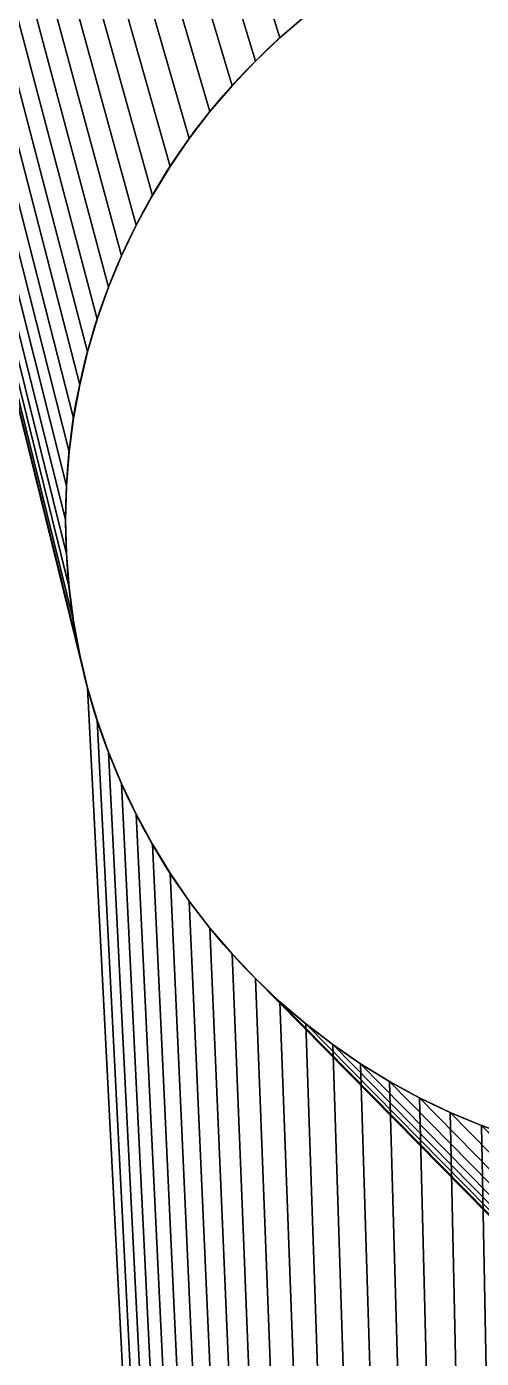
# Model space of a CAD drawing. Header units: millimetres. Extents: x 2995 to 3227, y 1383 to 1648.
# Drawn here: x 2998.778 to 2999.83, y 1627.553 to 1630.633 of the extents above; entities that cross this region are included whole.
import ezdxf

# ---------------------------------------------------------------- set-up
doc = ezdxf.new("R2010")
doc.units = ezdxf.units.MM

# ---------------------------------------------------------------- blocks, each defined once
blk = doc.blocks.new('Base_1')
for p, q in [((15.5376, 0, 9.5996), (15.5376, 8, 9.5996)), ((15.6101, 0, 9.6297), (15.6101, 8, 9.6297)), ((15.681, 0, 9.6635), (15.681, 8, 9.6635)), ((15.75, 0, 9.701), (15.75, 8, 9.701)), ((15.817, 0, 9.742), (15.817, 8, 9.742)), ((15.8817, 0, 9.7865), (15.8817, 8, 9.7865)), ((15.944, 0, 9.8343), (15.944, 8, 9.8343)), ((16.0037, 0, 12.1147), (16.0037, 8, 12.1147)), ((16.0037, 0, 9.8853), (16.0037, 8, 9.8853)), ((16.0607, 0, 12.0607), (16.0607, 8, 12.0607)), ((16.0607, 0, 9.9393), (16.0607, 8, 9.9393)), ((16.1147, 0, 12.0037), (16.1147, 8, 12.0037)), ((16.1147, 0, 9.9963), (16.1147, 8, 9.9963)), ((16.1657, 0, 11.944), (16.1657, 8, 11.944)), ((16.1657, 0, 10.056), (16.1657, 8, 10.056)), ((16.2135, 0, 11.8817), (16.2135, 8, 11.8817)), ((16.2135, 0, 10.1183), (16.2135, 8, 10.1183)), ((16.258, 0, 11.817), (16.258, 8, 11.817)), ((16.258, 0, 10.183), (16.258, 8, 10.183)), ((16.299, 0, 11.75), (16.299, 8, 11.75)), ((16.299, 0, 10.25), (16.299, 8, 10.25)), ((16.3365, 0, 11.681), (16.3365, 8, 11.681)), ((16.3365, 0, 10.319), (16.3365, 8, 10.319)), ((16.3703, 0, 11.6101), (16.3703, 8, 11.6101)), ((16.3703, 0, 10.3899), (16.3703, 8, 10.3899)), ((16.4004, 0, 11.5376), (16.4004, 8, 11.5376)), ((16.4004, 0, 10.4624), (16.4004, 8, 10.4624)), ((16.4266, 0, 11.4635), (16.4266, 8, 11.4635)), ((16.4266, 0, 10.5365), (16.4266, 8, 10.5365)), ((16.4489, 0, 11.3882), (16.4489, 8, 11.3882)), ((16.4489, 0, 10.6118), (16.4489, 8, 10.6118)), ((16.4672, 0, 10.6881), (16.4672, 8, 10.6881)), ((16.4672, 0, 11.3119), (16.4672, 8, 11.3119)), ((16.4815, 0, 10.7653), (16.4815, 8, 10.7653)), ((16.4815, 0, 11.2347), (16.4815, 8, 11.2347)), ((16.4918, 0, 10.8432), (16.4918, 8, 10.8432)), ((16.4918, 0, 11.1568), (16.4918, 8, 11.1568)), ((16.4979, 0, 10.9215), (16.4979, 8, 10.9215)), ((16.4979, 0, 11.0785), (16.4979, 8, 11.0785)), ((16.5, 0, 11), (16.5, 8, 11))]:
    blk.add_line(p, q)
at = {"color": 250, "true_color": 0x1e1e1e, "extrusion": (5.53483e-16, 1, 3.49455e-15)}
for centre in [(-15, 11, 8), (-15, 11)]:
    blk.add_circle(centre, 1.5, dxfattribs=at)
at = {"color": 250, "true_color": 0x1e1e1e}
mesh = blk.add_polyface(dxfattribs=at)
corners = [(15.817, 8, -20.258), (20, 8, -33), (15.75, 8, -20.299), (15.681, 8, -20.3365), (15.6101, 8, -20.3703), (15.5376, 8, -20.4004), (-16, 8, -33), (20, 8, 25), (15.817, 8, -17.742), (15.75, 8, -17.701), (15.681, 8, -17.6635), (15.6101, 8, -17.6297), (15.5376, 8, -17.5996), (15.4635, 8, -17.5734), (15.3882, 8, -17.5511), (15.3119, 8, -17.5328), (15.2347, 8, -17.5185), (15.1568, 8, -17.5082), (15.0785, 8, -17.5021), (15, 8, -17.5), (16.4489, 8, 10.6118), (16.4266, 8, 10.5365), (16.4004, 8, 10.4624), (16.3703, 8, 10.3899), (16.3365, 8, 10.319), (16.299, 8, 10.25), (16.258, 8, 10.183), (16.2135, 8, 10.1183), (16.1657, 8, 10.056), (16.1147, 8, 9.9963), (16.0607, 8, 9.9393), (16.0037, 8, 9.8853), (15.944, 8, 9.8343), (15.8817, 8, 9.7865), (15.817, 8, 9.742), (15.75, 8, 9.701), (15.681, 8, 9.6635), (15.6101, 8, 9.6297), (15.5376, 8, 9.5996), (15.4635, 8, 9.5734), (15.3882, 8, 9.5511), (15.3119, 8, 9.5328), (15.2347, 8, 9.5185), (15.1568, 8, 9.5082), (15.0785, 8, 9.5021), (15, 8, 9.5), (-11, 8, 9.5), (15.8817, 8, 12.2135), (15.817, 8, 12.258), (15.75, 8, 12.299), (15.681, 8, 12.3365), (15.6101, 8, 12.3703), (15.5376, 8, 12.4004), (15.4635, 8, 12.4266), (15.3882, 8, 12.4489), (15.3119, 8, 12.4672), (15.2347, 8, 12.4815), (15.1568, 8, 12.4918), (15.0785, 8, 12.4979), (15, 8, 12.5), (-16, 8, 25), (-10.9215, 8, 9.5021), (14.9215, 8, 9.5021), (-10.8432, 8, 9.5082), (14.8432, 8, 9.5082), (15, 8, -20.5), (-10.9215, 8, -20.4979), (14.9215, 8, -20.4979), (-10.8432, 8, -20.4918), (14.8432, 8, -20.4918), (14.9215, 8, -17.5021), (-11, 8, -17.5)]
mesh.append_faces([[corners[k] for k in face] for face in [(0, 1, 2), (2, 1, 3), (3, 1, 4), (4, 1, 5), (20, 19, 21), (21, 19, 22), (22, 19, 23), (23, 19, 24), (24, 19, 25), (25, 19, 26), (26, 19, 27), (27, 19, 28), (28, 19, 29), (29, 19, 30), (30, 19, 31), (31, 19, 32), (32, 19, 33), (33, 19, 34), (34, 19, 35), (35, 19, 36), (36, 19, 37), (37, 19, 38), (38, 19, 39), (39, 19, 40), (40, 19, 41), (41, 19, 42), (42, 19, 43), (43, 19, 44), (44, 19, 45), (7, 59, 60), (45, 61, 62), (62, 63, 64), (65, 66, 67), (67, 68, 69), (70, 71, 19)]], dxfattribs={"vtx0": -1, "vtx1": -1, "color": 250})
mesh.append_faces([[corners[k] for k in face] for face in [(7, 19, 20), (45, 19, 46)]], dxfattribs={"vtx0": -1, "vtx1": -1, "vtx2": -1, "color": 250})
mesh.append_faces([[corners[k] for k in face] for face in [(5, 1, 6), (7, 8, 9), (7, 9, 10), (7, 10, 11), (7, 11, 12), (7, 12, 13), (7, 13, 14), (7, 14, 15), (7, 15, 16), (7, 16, 17), (7, 17, 18), (7, 18, 19), (7, 47, 48), (7, 48, 49), (7, 49, 50), (7, 50, 51), (7, 51, 52), (7, 52, 53), (7, 53, 54), (7, 54, 55), (7, 55, 56), (7, 56, 57), (7, 57, 58), (7, 58, 59)]], dxfattribs={"vtx0": -1, "vtx2": -1, "color": 250})
mesh = blk.add_polyface(dxfattribs=at)
corners = [(15.5376, 0, 9.5996), (15.4635, 8, 9.5734), (15.4635, 0, 9.5734), (15.5376, 8, 9.5996)]
mesh.append_faces([[corners[k] for k in face] for face in [(0, 1, 2), (1, 0, 3)]], dxfattribs={"vtx0": -1, "color": 250})
mesh = blk.add_polyface(dxfattribs=at)
corners = [(15.5376, 0, 9.5996), (15.6101, 8, 9.6297), (15.5376, 8, 9.5996), (15.6101, 0, 9.6297)]
mesh.append_faces([[corners[k] for k in face] for face in [(0, 1, 2), (1, 0, 3)]], dxfattribs={"vtx0": -1, "color": 250})
mesh = blk.add_polyface(dxfattribs=at)
corners = [(15.6101, 0, 9.6297), (15.681, 8, 9.6635), (15.6101, 8, 9.6297), (15.681, 0, 9.6635)]
mesh.append_faces([[corners[k] for k in face] for face in [(0, 1, 2), (1, 0, 3)]], dxfattribs={"vtx0": -1, "color": 250})
mesh = blk.add_polyface(dxfattribs=at)
corners = [(15.75, 0, 9.701), (15.681, 8, 9.6635), (15.681, 0, 9.6635), (15.75, 8, 9.701)]
mesh.append_faces([[corners[k] for k in face] for face in [(0, 1, 2), (1, 0, 3)]], dxfattribs={"vtx0": -1, "color": 250})
mesh = blk.add_polyface(dxfattribs=at)
corners = [(15.75, 0, 9.701), (15.817, 8, 9.742), (15.75, 8, 9.701), (15.817, 0, 9.742)]
mesh.append_faces([[corners[k] for k in face] for face in [(0, 1, 2), (1, 0, 3)]], dxfattribs={"vtx0": -1, "color": 250})
mesh = blk.add_polyface(dxfattribs=at)
corners = [(20, 8, -33), (16.4918, 8, -19.1568), (20, 8, 25), (16.4815, 8, -19.2347), (16.4672, 8, -19.3119), (16.4489, 8, -19.3882), (16.4266, 8, -19.4635), (16.4004, 8, -19.5376), (16.3703, 8, -19.6101), (16.3365, 8, -19.681), (16.299, 8, -19.75), (16.258, 8, -19.817), (16.2135, 8, -19.8817), (16.1657, 8, -19.944), (16.1147, 8, -20.0037), (16.0607, 8, -20.0607), (16.0037, 8, -20.1147), (15.944, 8, -20.1657), (15.8817, 8, -20.2135), (15.817, 8, -20.258), (16.4979, 8, -19.0785), (16.5, 8, -19), (16.4979, 8, -18.9215), (16.4918, 8, -18.8432), (16.4815, 8, -18.7653), (16.4672, 8, -18.6881), (16.4489, 8, -18.6118), (16.4266, 8, -18.5365), (16.4004, 8, -18.4624), (16.3703, 8, -18.3899), (16.3365, 8, -18.319), (16.299, 8, -18.25), (16.258, 8, -18.183), (16.2135, 8, -18.1183), (16.1657, 8, -18.056), (16.1147, 8, -17.9963), (16.0607, 8, -17.9393), (16.0037, 8, -17.8853), (15.944, 8, -17.8343), (15.8817, 8, -17.7865), (15.817, 8, -17.742), (16.4489, 8, 10.6118), (16.4672, 8, 10.6881), (16.4815, 8, 10.7653), (16.4918, 8, 10.8432), (16.4979, 8, 10.9215), (16.5, 8, 11), (16.4979, 8, 11.0785), (16.4918, 8, 11.1568), (16.4815, 8, 11.2347), (16.4672, 8, 11.3119), (16.4489, 8, 11.3882), (16.4266, 8, 11.4635), (16.4004, 8, 11.5376), (16.3703, 8, 11.6101), (16.3365, 8, 11.681), (16.299, 8, 11.75), (16.258, 8, 11.817), (16.2135, 8, 11.8817), (16.1657, 8, 11.944), (16.1147, 8, 12.0037), (16.0607, 8, 12.0607), (16.0037, 8, 12.1147), (15.944, 8, 12.1657), (15.8817, 8, 12.2135)]
mesh.append_faces([[corners[k] for k in face] for face in [(0, 1, 2), (1, 0, 3), (3, 0, 4), (4, 0, 5), (5, 0, 6), (6, 0, 7), (7, 0, 8), (8, 0, 9), (9, 0, 10), (10, 0, 11), (11, 0, 12), (12, 0, 13), (13, 0, 14), (14, 0, 15), (15, 0, 16), (16, 0, 17), (17, 0, 18), (18, 0, 19)]], dxfattribs={"vtx0": -1, "vtx1": -1, "color": 250})
mesh.append_faces([[corners[k] for k in face] for face in [(2, 1, 20), (2, 20, 21), (2, 21, 22), (2, 22, 23), (2, 23, 24), (2, 24, 25), (2, 25, 26), (2, 26, 27), (2, 27, 28), (2, 28, 29), (2, 29, 30), (2, 30, 31), (2, 31, 32), (2, 32, 33), (2, 33, 34), (2, 34, 35), (2, 35, 36), (2, 36, 37), (2, 37, 38), (2, 38, 39), (2, 39, 40), (2, 41, 42), (2, 42, 43), (2, 43, 44), (2, 44, 45), (2, 45, 46), (2, 46, 47), (2, 47, 48), (2, 48, 49), (2, 49, 50), (2, 50, 51), (2, 51, 52), (2, 52, 53), (2, 53, 54), (2, 54, 55), (2, 55, 56), (2, 56, 57), (2, 57, 58), (2, 58, 59), (2, 59, 60), (2, 60, 61), (2, 61, 62), (2, 62, 63), (2, 63, 64)]], dxfattribs={"vtx0": -1, "vtx2": -1, "color": 250})
mesh = blk.add_polyface(dxfattribs=at)
corners = [(15.8817, 0, 9.7865), (15.817, 8, 9.742), (15.817, 0, 9.742), (15.8817, 8, 9.7865)]
mesh.append_faces([[corners[k] for k in face] for face in [(0, 1, 2), (1, 0, 3)]], dxfattribs={"vtx0": -1, "color": 250})
mesh = blk.add_polyface(dxfattribs=at)
corners = [(15.944, 0, 9.8343), (15.8817, 8, 9.7865), (15.8817, 0, 9.7865), (15.944, 8, 9.8343)]
mesh.append_faces([[corners[k] for k in face] for face in [(0, 1, 2), (1, 0, 3)]], dxfattribs={"vtx0": -1, "color": 250})
mesh = blk.add_polyface(dxfattribs=at)
corners = [(16.0037, 8, 12.1147), (15.944, 0, 12.1657), (15.944, 8, 12.1657), (16.0037, 0, 12.1147)]
mesh.append_faces([[corners[k] for k in face] for face in [(0, 1, 2), (1, 0, 3)]], dxfattribs={"vtx0": -1, "color": 250})
mesh = blk.add_polyface(dxfattribs=at)
corners = [(16.0037, 0, 9.8853), (15.944, 8, 9.8343), (15.944, 0, 9.8343), (16.0037, 8, 9.8853)]
mesh.append_faces([[corners[k] for k in face] for face in [(0, 1, 2), (1, 0, 3)]], dxfattribs={"vtx0": -1, "color": 250})
mesh = blk.add_polyface(dxfattribs=at)
corners = [(16.0607, 8, 12.0607), (16.0037, 0, 12.1147), (16.0037, 8, 12.1147), (16.0607, 0, 12.0607)]
mesh.append_faces([[corners[k] for k in face] for face in [(0, 1, 2), (1, 0, 3)]], dxfattribs={"vtx0": -1, "color": 250})
mesh = blk.add_polyface(dxfattribs=at)
corners = [(16.0607, 0, 9.9393), (16.0037, 8, 9.8853), (16.0037, 0, 9.8853), (16.0607, 8, 9.9393)]
mesh.append_faces([[corners[k] for k in face] for face in [(0, 1, 2), (1, 0, 3)]], dxfattribs={"vtx0": -1, "color": 250})
mesh = blk.add_polyface(dxfattribs=at)
corners = [(16.0607, 8, 12.0607), (16.1147, 0, 12.0037), (16.0607, 0, 12.0607), (16.1147, 8, 12.0037)]
mesh.append_faces([[corners[k] for k in face] for face in [(0, 1, 2), (1, 0, 3)]], dxfattribs={"vtx0": -1, "color": 250})
mesh = blk.add_polyface(dxfattribs=at)
corners = [(16.1147, 8, 9.9963), (16.0607, 0, 9.9393), (16.1147, 0, 9.9963), (16.0607, 8, 9.9393)]
mesh.append_faces([[corners[k] for k in face] for face in [(0, 1, 2), (1, 0, 3)]], dxfattribs={"vtx0": -1, "color": 250})
mesh = blk.add_polyface(dxfattribs=at)
corners = [(16.1147, 8, 12.0037), (16.1657, 0, 11.944), (16.1147, 0, 12.0037), (16.1657, 8, 11.944)]
mesh.append_faces([[corners[k] for k in face] for face in [(0, 1, 2), (1, 0, 3)]], dxfattribs={"vtx0": -1, "color": 250})
mesh = blk.add_polyface(dxfattribs=at)
corners = [(16.1657, 8, 10.056), (16.1147, 0, 9.9963), (16.1657, 0, 10.056), (16.1147, 8, 9.9963)]
mesh.append_faces([[corners[k] for k in face] for face in [(0, 1, 2), (1, 0, 3)]], dxfattribs={"vtx0": -1, "color": 250})
mesh = blk.add_polyface(dxfattribs=at)
corners = [(16.1657, 8, 11.944), (16.2135, 0, 11.8817), (16.1657, 0, 11.944), (16.2135, 8, 11.8817)]
mesh.append_faces([[corners[k] for k in face] for face in [(0, 1, 2), (1, 0, 3)]], dxfattribs={"vtx0": -1, "color": 250})
mesh = blk.add_polyface(dxfattribs=at)
corners = [(16.2135, 8, 10.1183), (16.1657, 0, 10.056), (16.2135, 0, 10.1183), (16.1657, 8, 10.056)]
mesh.append_faces([[corners[k] for k in face] for face in [(0, 1, 2), (1, 0, 3)]], dxfattribs={"vtx0": -1, "color": 250})
mesh = blk.add_polyface(dxfattribs=at)
corners = [(16.2135, 8, 11.8817), (16.258, 0, 11.817), (16.2135, 0, 11.8817), (16.258, 8, 11.817)]
mesh.append_faces([[corners[k] for k in face] for face in [(0, 1, 2), (1, 0, 3)]], dxfattribs={"vtx0": -1, "color": 250})
mesh = blk.add_polyface(dxfattribs=at)
corners = [(16.258, 8, 10.183), (16.2135, 0, 10.1183), (16.258, 0, 10.183), (16.2135, 8, 10.1183)]
mesh.append_faces([[corners[k] for k in face] for face in [(0, 1, 2), (1, 0, 3)]], dxfattribs={"vtx0": -1, "color": 250})
mesh = blk.add_polyface(dxfattribs=at)
corners = [(16.258, 8, 11.817), (16.299, 0, 11.75), (16.258, 0, 11.817), (16.299, 8, 11.75)]
mesh.append_faces([[corners[k] for k in face] for face in [(0, 1, 2), (1, 0, 3)]], dxfattribs={"vtx0": -1, "color": 250})
mesh = blk.add_polyface(dxfattribs=at)
corners = [(16.299, 8, 10.25), (16.258, 0, 10.183), (16.299, 0, 10.25), (16.258, 8, 10.183)]
mesh.append_faces([[corners[k] for k in face] for face in [(0, 1, 2), (1, 0, 3)]], dxfattribs={"vtx0": -1, "color": 250})
mesh = blk.add_polyface(dxfattribs=at)
corners = [(16.299, 8, 11.75), (16.3365, 0, 11.681), (16.299, 0, 11.75), (16.3365, 8, 11.681)]
mesh.append_faces([[corners[k] for k in face] for face in [(0, 1, 2), (1, 0, 3)]], dxfattribs={"vtx0": -1, "color": 250})
mesh = blk.add_polyface(dxfattribs=at)
corners = [(16.3365, 8, 10.319), (16.299, 0, 10.25), (16.3365, 0, 10.319), (16.299, 8, 10.25)]
mesh.append_faces([[corners[k] for k in face] for face in [(0, 1, 2), (1, 0, 3)]], dxfattribs={"vtx0": -1, "color": 250})
mesh = blk.add_polyface(dxfattribs=at)
corners = [(16.3365, 8, 11.681), (16.3703, 0, 11.6101), (16.3365, 0, 11.681), (16.3703, 8, 11.6101)]
mesh.append_faces([[corners[k] for k in face] for face in [(0, 1, 2), (1, 0, 3)]], dxfattribs={"vtx0": -1, "color": 250})
mesh = blk.add_polyface(dxfattribs=at)
corners = [(16.3703, 8, 10.3899), (16.3365, 0, 10.319), (16.3703, 0, 10.3899), (16.3365, 8, 10.319)]
mesh.append_faces([[corners[k] for k in face] for face in [(0, 1, 2), (1, 0, 3)]], dxfattribs={"vtx0": -1, "color": 250})
mesh = blk.add_polyface(dxfattribs=at)
corners = [(16.3703, 8, 11.6101), (16.4004, 0, 11.5376), (16.3703, 0, 11.6101), (16.4004, 8, 11.5376)]
mesh.append_faces([[corners[k] for k in face] for face in [(0, 1, 2), (1, 0, 3)]], dxfattribs={"vtx0": -1, "color": 250})
mesh = blk.add_polyface(dxfattribs=at)
corners = [(16.4004, 8, 10.4624), (16.3703, 0, 10.3899), (16.4004, 0, 10.4624), (16.3703, 8, 10.3899)]
mesh.append_faces([[corners[k] for k in face] for face in [(0, 1, 2), (1, 0, 3)]], dxfattribs={"vtx0": -1, "color": 250})
mesh = blk.add_polyface(dxfattribs=at)
corners = [(16.4004, 8, 11.5376), (16.4266, 0, 11.4635), (16.4004, 0, 11.5376), (16.4266, 8, 11.4635)]
mesh.append_faces([[corners[k] for k in face] for face in [(0, 1, 2), (1, 0, 3)]], dxfattribs={"vtx0": -1, "color": 250})
mesh = blk.add_polyface(dxfattribs=at)
corners = [(16.4266, 8, 10.5365), (16.4004, 0, 10.4624), (16.4266, 0, 10.5365), (16.4004, 8, 10.4624)]
mesh.append_faces([[corners[k] for k in face] for face in [(0, 1, 2), (1, 0, 3)]], dxfattribs={"vtx0": -1, "color": 250})
mesh = blk.add_polyface(dxfattribs=at)
corners = [(16.4266, 8, 11.4635), (16.4489, 0, 11.3882), (16.4266, 0, 11.4635), (16.4489, 8, 11.3882)]
mesh.append_faces([[corners[k] for k in face] for face in [(0, 1, 2), (1, 0, 3)]], dxfattribs={"vtx0": -1, "color": 250})
mesh = blk.add_polyface(dxfattribs=at)
corners = [(16.4489, 8, 10.6118), (16.4266, 0, 10.5365), (16.4489, 0, 10.6118), (16.4266, 8, 10.5365)]
mesh.append_faces([[corners[k] for k in face] for face in [(0, 1, 2), (1, 0, 3)]], dxfattribs={"vtx0": -1, "color": 250})
mesh = blk.add_polyface(dxfattribs=at)
corners = [(16.4489, 8, 11.3882), (16.4672, 0, 11.3119), (16.4489, 0, 11.3882), (16.4672, 8, 11.3119)]
mesh.append_faces([[corners[k] for k in face] for face in [(0, 1, 2), (1, 0, 3)]], dxfattribs={"vtx0": -1, "color": 250})
mesh = blk.add_polyface(dxfattribs=at)
corners = [(16.4672, 8, 10.6881), (16.4489, 0, 10.6118), (16.4672, 0, 10.6881), (16.4489, 8, 10.6118)]
mesh.append_faces([[corners[k] for k in face] for face in [(0, 1, 2), (1, 0, 3)]], dxfattribs={"vtx0": -1, "color": 250})
mesh = blk.add_polyface(dxfattribs=at)
corners = [(16.4815, 8, 10.7653), (16.4672, 0, 10.6881), (16.4815, 0, 10.7653), (16.4672, 8, 10.6881)]
mesh.append_faces([[corners[k] for k in face] for face in [(0, 1, 2), (1, 0, 3)]], dxfattribs={"vtx0": -1, "color": 250})
mesh = blk.add_polyface(dxfattribs=at)
corners = [(16.4672, 8, 11.3119), (16.4815, 0, 11.2347), (16.4672, 0, 11.3119), (16.4815, 8, 11.2347)]
mesh.append_faces([[corners[k] for k in face] for face in [(0, 1, 2), (1, 0, 3)]], dxfattribs={"vtx0": -1, "color": 250})
mesh = blk.add_polyface(dxfattribs=at)
corners = [(16.4918, 8, 10.8432), (16.4815, 0, 10.7653), (16.4918, 0, 10.8432), (16.4815, 8, 10.7653)]
mesh.append_faces([[corners[k] for k in face] for face in [(0, 1, 2), (1, 0, 3)]], dxfattribs={"vtx0": -1, "color": 250})
mesh = blk.add_polyface(dxfattribs=at)
corners = [(16.4815, 8, 11.2347), (16.4918, 0, 11.1568), (16.4815, 0, 11.2347), (16.4918, 8, 11.1568)]
mesh.append_faces([[corners[k] for k in face] for face in [(0, 1, 2), (1, 0, 3)]], dxfattribs={"vtx0": -1, "color": 250})
mesh = blk.add_polyface(dxfattribs=at)
corners = [(16.4979, 8, 10.9215), (16.4918, 0, 10.8432), (16.4979, 0, 10.9215), (16.4918, 8, 10.8432)]
mesh.append_faces([[corners[k] for k in face] for face in [(0, 1, 2), (1, 0, 3)]], dxfattribs={"vtx0": -1, "color": 250})
mesh = blk.add_polyface(dxfattribs=at)
corners = [(16.4918, 8, 11.1568), (16.4979, 0, 11.0785), (16.4918, 0, 11.1568), (16.4979, 8, 11.0785)]
mesh.append_faces([[corners[k] for k in face] for face in [(0, 1, 2), (1, 0, 3)]], dxfattribs={"vtx0": -1, "color": 250})
mesh = blk.add_polyface(dxfattribs=at)
corners = [(16.5, 8, 11), (16.4979, 0, 10.9215), (16.5, 0, 11), (16.4979, 8, 10.9215)]
mesh.append_faces([[corners[k] for k in face] for face in [(0, 1, 2), (1, 0, 3)]], dxfattribs={"vtx0": -1, "color": 250})
mesh = blk.add_polyface(dxfattribs=at)
corners = [(16.4979, 8, 11.0785), (16.5, 0, 11), (16.4979, 0, 11.0785), (16.5, 8, 11)]
mesh.append_faces([[corners[k] for k in face] for face in [(0, 1, 2), (1, 0, 3)]], dxfattribs={"vtx0": -1, "color": 250})
mesh = blk.add_polyface(dxfattribs=at)
corners = [(-11, 0, -20.5), (-16, 0, -33), (15, 0, -20.5), (-11, 0, 9.5), (-11, 0, -17.5), (15, 0, 9.5), (-16, 0, 25), (-11, 0, 12.5), (20, 0, 25), (14.9215, 0, 9.5021), (-10.9215, 0, 9.5021), (14.8432, 0, 9.5082), (-10.8432, 0, 9.5082), (14.7653, 0, 9.5185), (-10.7653, 0, 9.5185), (14.6881, 0, 9.5328), (-10.6881, 0, 9.5328), (14.6118, 0, 9.5511), (-10.6118, 0, 9.5511), (14.5365, 0, 9.5734), (-10.5365, 0, 9.5734), (14.4624, 0, 9.5996), (-10.4624, 0, 9.5996), (14.3899, 0, 9.6297), (-10.3899, 0, 9.6297), (14.319, 0, 9.6635), (-10.319, 0, 9.6635), (14.25, 0, 9.701), (-10.25, 0, 9.701), (14.183, 0, 9.742), (-10.183, 0, 9.742), (14.1183, 0, 9.7865), (-10.1183, 0, 9.7865), (14.056, 0, 9.8343), (-10.056, 0, 9.8343), (13.9963, 0, 9.8853), (-9.9963, 0, 9.8853), (13.9393, 0, 9.9393), (-9.9393, 0, 9.9393), (-9.9963, 0, 12.1147), (14.056, 0, 12.1657), (-10.056, 0, 12.1657), (14.1183, 0, 12.2135), (-10.1183, 0, 12.2135), (14.183, 0, 12.258), (-10.183, 0, 12.258), (14.25, 0, 12.299), (-10.25, 0, 12.299), (14.319, 0, 12.3365), (-10.319, 0, 12.3365), (14.3899, 0, 12.3703), (-10.3899, 0, 12.3703), (14.4624, 0, 12.4004), (-10.4624, 0, 12.4004), (14.5365, 0, 12.4266), (-10.5365, 0, 12.4266), (14.6118, 0, 12.4489), (-10.6118, 0, 12.4489), (14.6881, 0, 12.4672), (-10.6881, 0, 12.4672), (14.7653, 0, 12.4815), (-10.7653, 0, 12.4815), (14.8432, 0, 12.4918), (-10.8432, 0, 12.4918), (14.9215, 0, 12.4979), (-10.9215, 0, 12.4979), (15, 0, 12.5), (14.9215, 0, -20.4979), (-10.9215, 0, -20.4979), (14.8432, 0, -20.4918), (-10.8432, 0, -20.4918), (14.7653, 0, -20.4815), (-10.7653, 0, -20.4815), (14.6881, 0, -20.4672), (-10.6881, 0, -20.4672), (14.6118, 0, -20.4489), (-10.6118, 0, -20.4489), (-10.5365, 0, -20.4266), (14.4624, 0, -20.4004), (-10.4624, 0, -20.4004), (14.3899, 0, -20.3703), (-10.3899, 0, -20.3703), (14.319, 0, -20.3365), (-10.319, 0, -20.3365), (14.25, 0, -20.299), (-10.25, 0, -20.299), (14.183, 0, -20.258), (-10.183, 0, -20.258), (14.1183, 0, -20.2135), (-10.1183, 0, -20.2135), (14.056, 0, -20.1657), (-10.056, 0, -20.1657), (13.9963, 0, -20.1147), (-9.9963, 0, -20.1147), (13.9393, 0, -20.0607), (-9.9393, 0, -20.0607), (-9.9963, 0, -17.8853), (14.056, 0, -17.8343), (-10.056, 0, -17.8343), (14.1183, 0, -17.7865), (-10.1183, 0, -17.7865), (14.183, 0, -17.742), (-10.183, 0, -17.742), (14.25, 0, -17.701), (-10.25, 0, -17.701), (14.319, 0, -17.6635), (-10.319, 0, -17.6635), (14.3899, 0, -17.6297), (-10.3899, 0, -17.6297), (14.4624, 0, -17.5996), (-10.4624, 0, -17.5996), (14.5365, 0, -17.5734), (-10.5365, 0, -17.5734), (14.6118, 0, -17.5511), (-10.6118, 0, -17.5511), (14.6881, 0, -17.5328), (-10.6881, 0, -17.5328), (-10.7653, 0, -17.5185), (14.8432, 0, -17.5082), (-10.8432, 0, -17.5082), (14.9215, 0, -17.5021), (-10.9215, 0, -17.5021), (15, 0, -17.5)]
mesh.append_faces([[corners[k] for k in face] for face in [(6, 7, 8), (3, 9, 10), (10, 11, 12), (12, 13, 14), (14, 15, 16), (16, 17, 18), (18, 19, 20), (20, 21, 22), (22, 23, 24), (24, 25, 26), (26, 27, 28), (28, 29, 30), (30, 31, 32), (32, 33, 34), (34, 35, 36), (36, 37, 38), (39, 40, 41), (41, 42, 43), (43, 44, 45), (45, 46, 47), (47, 48, 49), (49, 50, 51), (51, 52, 53), (53, 54, 55), (55, 56, 57), (57, 58, 59), (59, 60, 61), (61, 62, 63), (63, 64, 65), (65, 66, 7), (0, 67, 68), (68, 69, 70), (70, 71, 72), (72, 73, 74), (74, 75, 76), (76, 75, 77), (77, 78, 79), (79, 80, 81), (81, 82, 83), (83, 84, 85), (85, 86, 87), (87, 88, 89), (89, 90, 91), (91, 92, 93), (93, 94, 95), (96, 97, 98), (98, 99, 100), (100, 101, 102), (102, 103, 104), (104, 105, 106), (106, 107, 108), (108, 109, 110), (110, 111, 112), (112, 113, 114), (114, 115, 116), (116, 115, 117), (117, 118, 119), (119, 120, 121), (121, 122, 4)]], dxfattribs={"vtx0": -1, "vtx1": -1, "color": 250})
mesh.append_faces([[corners[k] for k in face] for face in [(0, 1, 2), (3, 4, 5)]], dxfattribs={"vtx0": -1, "vtx1": -1, "vtx2": -1, "color": 250})
mesh = blk.add_polyface(dxfattribs=at)
corners = [(20, 0, -33), (15.5376, 0, -20.4004), (-16, 0, -33), (15.6101, 0, -20.3703), (15.681, 0, -20.3365), (15.75, 0, -20.299), (15.817, 0, -20.258), (15.817, 0, -17.742), (20, 0, 25), (15.75, 0, -17.701), (15.681, 0, -17.6635), (15.6101, 0, -17.6297), (15.5376, 0, -17.5996), (15.4635, 0, -17.5734), (15.3882, 0, -17.5511), (15.3119, 0, -17.5328), (15.2347, 0, -17.5185), (15.1568, 0, -17.5082), (15.0785, 0, -17.5021), (15, 0, -17.5), (16.4489, 0, 10.6118), (16.4266, 0, 10.5365), (16.4004, 0, 10.4624), (16.3703, 0, 10.3899), (16.3365, 0, 10.319), (16.299, 0, 10.25), (16.258, 0, 10.183), (16.2135, 0, 10.1183), (16.1657, 0, 10.056), (16.1147, 0, 9.9963), (16.0607, 0, 9.9393), (-11, 0, -17.5), (16.0037, 0, 9.8853), (15.944, 0, 9.8343), (15.8817, 0, 9.7865), (15.817, 0, 9.742), (15.75, 0, 9.701), (15.681, 0, 9.6635), (15.6101, 0, 9.6297), (15.5376, 0, 9.5996), (15.4635, 0, 9.5734), (15.3882, 0, 9.5511), (15.3119, 0, 9.5328), (15.2347, 0, 9.5185), (15.1568, 0, 9.5082), (15.0785, 0, 9.5021), (15, 0, 9.5), (15.8817, 0, 12.2135), (15.817, 0, 12.258), (15.75, 0, 12.299), (15.681, 0, 12.3365), (15.6101, 0, 12.3703), (15.5376, 0, 12.4004), (15.4635, 0, 12.4266), (15.3882, 0, 12.4489), (15.3119, 0, 12.4672), (15.2347, 0, 12.4815), (15.1568, 0, 12.4918), (15.0785, 0, 12.4979), (15, 0, 12.5), (-11, 0, 12.5), (14.9215, 0, 9.5021), (-11, 0, 9.5), (-10.9215, 0, 12.4979), (14.9215, 0, 12.4979), (14.9215, 0, -20.4979), (-11, 0, -20.5), (15, 0, -20.5), (-10.8432, 0, -17.5082), (14.8432, 0, -17.5082), (14.9215, 0, -17.5021), (-10.9215, 0, -17.5021)]
mesh.append_faces([[corners[k] for k in face] for face in [(0, 1, 2), (1, 0, 3), (3, 0, 4), (4, 0, 5), (5, 0, 6), (7, 8, 9), (9, 8, 10), (10, 8, 11), (11, 8, 12), (12, 8, 13), (13, 8, 14), (14, 8, 15), (15, 8, 16), (16, 8, 17), (17, 8, 18), (18, 8, 19), (47, 8, 48), (48, 8, 49), (49, 8, 50), (50, 8, 51), (51, 8, 52), (52, 8, 53), (53, 8, 54), (54, 8, 55), (55, 8, 56), (56, 8, 57), (57, 8, 58), (58, 8, 59), (61, 62, 46), (65, 66, 67)]], dxfattribs={"vtx0": -1, "vtx1": -1, "color": 250})
mesh.append_faces([[corners[k] for k in face] for face in [(19, 8, 20), (19, 30, 31), (59, 8, 60)]], dxfattribs={"vtx0": -1, "vtx1": -1, "vtx2": -1, "color": 250})
mesh.append_faces([[corners[k] for k in face] for face in [(19, 20, 21), (19, 21, 22), (19, 22, 23), (19, 23, 24), (19, 24, 25), (19, 25, 26), (19, 26, 27), (19, 27, 28), (19, 28, 29), (19, 29, 30), (31, 30, 32), (31, 32, 33), (31, 33, 34), (31, 34, 35), (31, 35, 36), (31, 36, 37), (31, 37, 38), (31, 38, 39), (31, 39, 40), (31, 40, 41), (31, 41, 42), (31, 42, 43), (31, 43, 44), (31, 44, 45), (31, 45, 46), (63, 64, 59), (68, 69, 70), (71, 70, 19)]], dxfattribs={"vtx0": -1, "vtx2": -1, "color": 250})
mesh = blk.add_polyface(dxfattribs=at)
corners = [(15.817, 0, -20.258), (20, 0, -33), (15.8817, 0, -20.2135), (15.944, 0, -20.1657), (16.0037, 0, -20.1147), (16.0607, 0, -20.0607), (16.1147, 0, -20.0037), (16.1657, 0, -19.944), (16.2135, 0, -19.8817), (16.258, 0, -19.817), (16.299, 0, -19.75), (16.3365, 0, -19.681), (16.3703, 0, -19.6101), (16.4004, 0, -19.5376), (16.4266, 0, -19.4635), (16.4489, 0, -19.3882), (16.4672, 0, -19.3119), (16.4815, 0, -19.2347), (16.4918, 0, -19.1568), (20, 0, 25), (16.4979, 0, -19.0785), (16.5, 0, -19), (16.4979, 0, -18.9215), (16.4918, 0, -18.8432), (16.4815, 0, -18.7653), (16.4672, 0, -18.6881), (16.4489, 0, -18.6118), (16.4266, 0, -18.5365), (16.4004, 0, -18.4624), (16.3703, 0, -18.3899), (16.3365, 0, -18.319), (16.299, 0, -18.25), (16.258, 0, -18.183), (16.2135, 0, -18.1183), (16.1657, 0, -18.056), (16.1147, 0, -17.9963), (16.0607, 0, -17.9393), (16.0037, 0, -17.8853), (15.944, 0, -17.8343), (15.8817, 0, -17.7865), (15.817, 0, -17.742), (16.4489, 0, 10.6118), (16.4672, 0, 10.6881), (16.4815, 0, 10.7653), (16.4918, 0, 10.8432), (16.4979, 0, 10.9215), (16.5, 0, 11), (16.4979, 0, 11.0785), (16.4918, 0, 11.1568), (16.4815, 0, 11.2347), (16.4672, 0, 11.3119), (16.4489, 0, 11.3882), (16.4266, 0, 11.4635), (16.4004, 0, 11.5376), (16.3703, 0, 11.6101), (16.3365, 0, 11.681), (16.299, 0, 11.75), (16.258, 0, 11.817), (16.2135, 0, 11.8817), (16.1657, 0, 11.944), (16.1147, 0, 12.0037), (16.0607, 0, 12.0607), (16.0037, 0, 12.1147), (15.944, 0, 12.1657), (15.8817, 0, 12.2135)]
mesh.append_faces([[corners[k] for k in face] for face in [(0, 1, 2), (2, 1, 3), (3, 1, 4), (4, 1, 5), (5, 1, 6), (6, 1, 7), (7, 1, 8), (8, 1, 9), (9, 1, 10), (10, 1, 11), (11, 1, 12), (12, 1, 13), (13, 1, 14), (14, 1, 15), (15, 1, 16), (16, 1, 17), (17, 1, 18), (18, 19, 20), (20, 19, 21), (21, 19, 22), (22, 19, 23), (23, 19, 24), (24, 19, 25), (25, 19, 26), (26, 19, 27), (27, 19, 28), (28, 19, 29), (29, 19, 30), (30, 19, 31), (31, 19, 32), (32, 19, 33), (33, 19, 34), (34, 19, 35), (35, 19, 36), (36, 19, 37), (37, 19, 38), (38, 19, 39), (39, 19, 40), (41, 19, 42), (42, 19, 43), (43, 19, 44), (44, 19, 45), (45, 19, 46), (46, 19, 47), (47, 19, 48), (48, 19, 49), (49, 19, 50), (50, 19, 51), (51, 19, 52), (52, 19, 53), (53, 19, 54), (54, 19, 55), (55, 19, 56), (56, 19, 57), (57, 19, 58), (58, 19, 59), (59, 19, 60), (60, 19, 61), (61, 19, 62), (62, 19, 63), (63, 19, 64)]], dxfattribs={"vtx0": -1, "vtx1": -1, "color": 250})
mesh.append_faces([[corners[k] for k in face] for face in [(18, 1, 19)]], dxfattribs={"vtx0": -1, "vtx2": -1, "color": 250})

msp = doc.modelspace()

# ---------------------------------------------------------------- block references
at = {"extrusion": (-3.13083e-14, 1, 1.10693e-26)}
msp.add_blockref('Base_1', (-3015.3678, 0, 1618.4923), dxfattribs=at)

doc.saveas('drawing.dxf')
